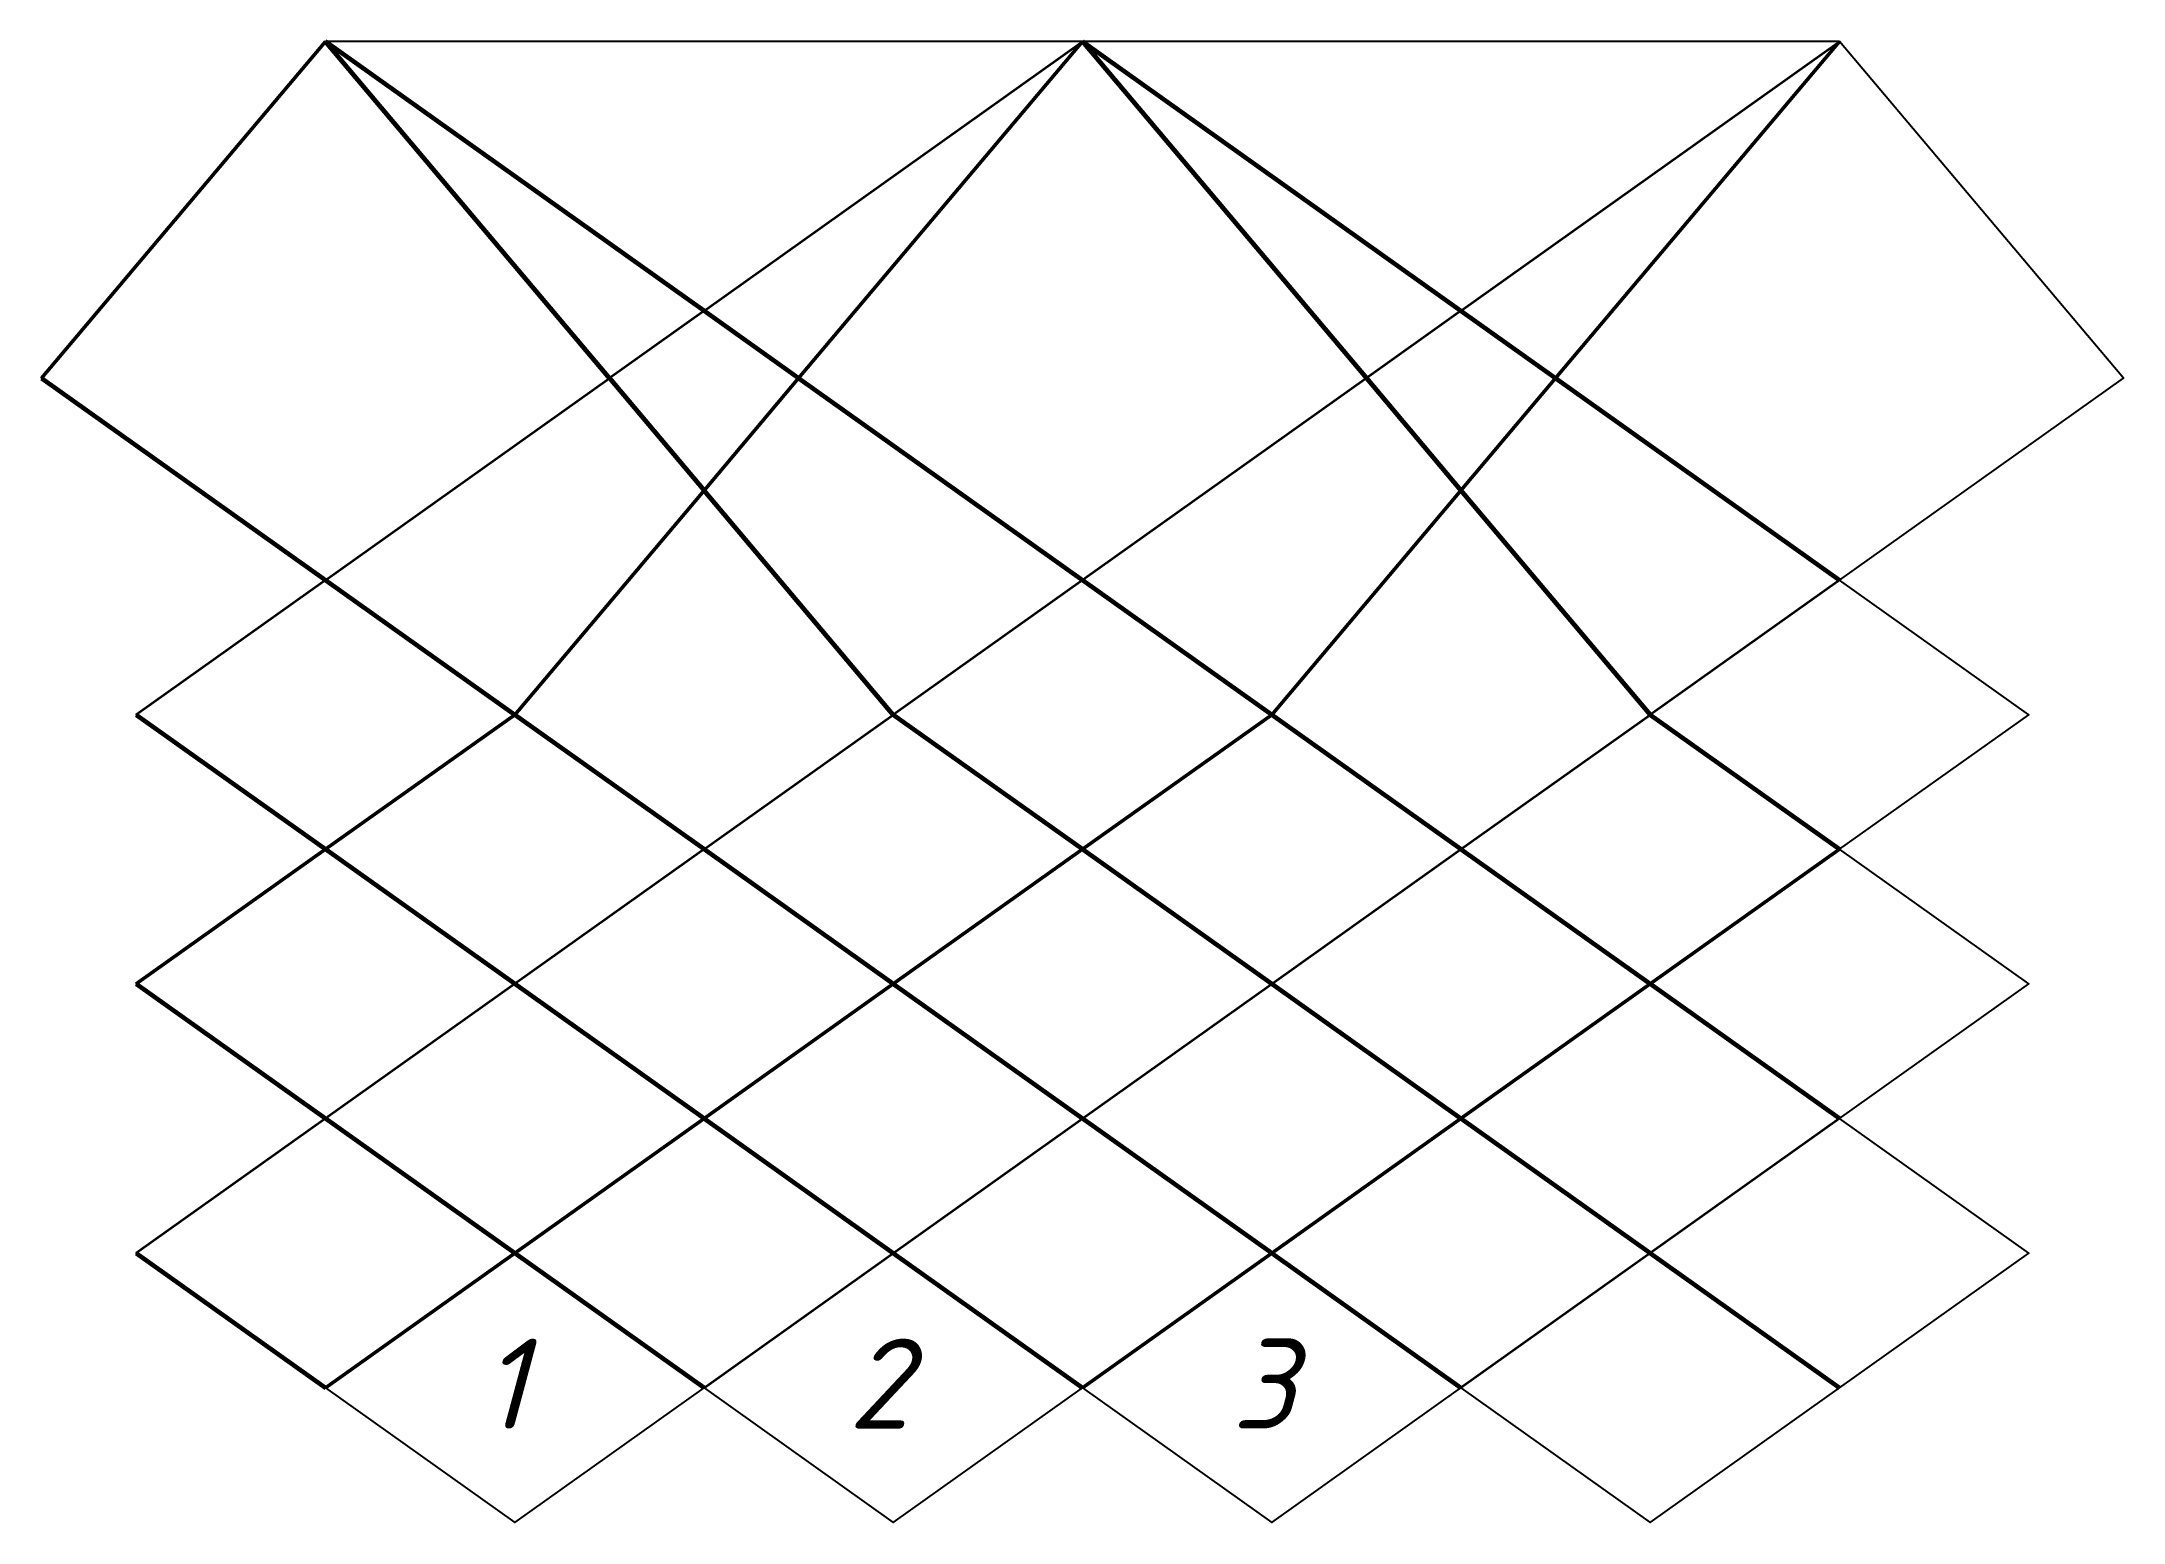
# Model space of a CAD drawing. Extents: x 0 to 143, y 53 to 59.
# Drawn here: x 0.38 to 8.83, y 52.94 to 58.95 of the extents above.
import ezdxf

# ---------------------------------------------------------------- set-up
doc = ezdxf.new("R2010")
doc.units = 0
doc.header["$MEASUREMENT"] = 0
doc.layers.get('0').update_dxf_attribs({"linetype": 'CONTINUOUS'})
for name, color, linetype in [('Concrete bases', 31, 'CONTINUOUS'), ('Concrete bases new', 31, 'CONTINUOUS'), ('Faces', 7, 'CONTINUOUS')]:
    doc.layers.add(name, color=color, linetype=linetype)
for name, color, linetype, lineweight in [('Tendons 1 internal', 50, 'CONTINUOUS', 50), ('Tendons 2 external', 201, 'CONTINUOUS', 35), ('Tendons 3 middle', 170, 'CONTINUOUS', 60)]:
    doc.layers.add(name, color=color, linetype=linetype, lineweight=lineweight)
doc.styles.get("Standard").update_dxf_attribs({"font": '', "oblique": 15})
doc.styles.get('STANDARD').set_extended_font_data('ISOCPEUR')

msp = doc.modelspace()

# ---------------------------------------------------------------- linework, layer by layer
at = {"layer": 'Concrete bases'}
for points in [[(1.535001, 58.948413), (0.383751, 57.583867), (1.535001, 56.765139), (2.686251, 57.583867)], [(1.535001, 58.948413), (2.686251, 57.583867), (3.070001, 57.856776)], [(4.605001, 58.948413), (1.535001, 58.948413), (3.070001, 57.856776)], [(4.605001, 58.948413), (3.070001, 57.856776), (3.453751, 57.583867)], [(4.605001, 58.948413), (3.453751, 57.583867), (4.605001, 56.765139), (5.756251, 57.583867)], [(7.675001, 58.948413), (4.605001, 58.948413), (6.140001, 57.856776)], [(4.605001, 58.948413), (5.756251, 57.583867), (6.140001, 57.856776)], [(7.675001, 58.948413), (6.140001, 57.856776), (6.523751, 57.583867)], [(7.675001, 58.948413), (6.523751, 57.583867), (7.675001, 56.765139), (8.826251, 57.583867)], [(3.453751, 57.583867), (3.070001, 57.856776), (2.686251, 57.583867), (3.070001, 57.129018)], [(6.523751, 57.583867), (6.140001, 57.856776), (5.756251, 57.583867), (6.140001, 57.129018)], [(3.453751, 57.583867), (3.070001, 57.129018), (3.837501, 56.21932), (4.605001, 56.765139)], [(6.140001, 57.129018), (5.756251, 57.583867), (4.605001, 56.765139), (5.372501, 56.21932)], [(7.675001, 56.765139), (6.523751, 57.583867), (6.140001, 57.129018), (6.907501, 56.21932)], [(6.907501, 56.21932), (6.140001, 57.129018), (5.372501, 56.21932), (6.140001, 55.673502)], [(1.535001, 56.765139), (0.767501, 56.21932), (1.535001, 55.673501), (2.302501, 56.21932)], [(4.605001, 56.765139), (3.837501, 56.21932), (4.605001, 55.673502), (5.372501, 56.21932)], [(7.675001, 56.765139), (6.907501, 56.21932), (7.675001, 55.673501), (8.442501, 56.21932)], [(2.302501, 56.21932), (1.535001, 55.673501), (2.302501, 55.127683), (3.070001, 55.673501)], [(3.837501, 56.21932), (3.070001, 55.673501), (3.837501, 55.127683), (4.605001, 55.673501)], [(5.372501, 56.21932), (4.605001, 55.673501), (5.372501, 55.127683), (6.140001, 55.673501)], [(6.907501, 56.21932), (6.140001, 55.673501), (6.907501, 55.127683), (7.675001, 55.673501)], [(1.535001, 55.673501), (0.767501, 55.127683), (1.535001, 54.581864), (2.302501, 55.127683)], [(3.070001, 55.673501), (2.302501, 55.127683), (3.070001, 54.581864), (3.837501, 55.127683)], [(4.605001, 55.673501), (3.837501, 55.127683), (4.605001, 54.581864), (5.372501, 55.127683)], [(6.140001, 55.673501), (5.372501, 55.127683), (6.140001, 54.581864), (6.907501, 55.127683)], [(7.675001, 55.673501), (6.907501, 55.127683), (7.675001, 54.581864), (8.442501, 55.127683)], [(2.302501, 55.127683), (1.535001, 54.581864), (2.302501, 54.036046), (3.070001, 54.581864)], [(3.837501, 55.127683), (3.070001, 54.581864), (3.837501, 54.036046), (4.605001, 54.581864)], [(5.372501, 55.127683), (4.605001, 54.581864), (5.372501, 54.036046), (6.140001, 54.581864)], [(6.907501, 55.127683), (6.140001, 54.581864), (6.907501, 54.036046), (7.675001, 54.581864)], [(1.535001, 54.581864), (0.767501, 54.036046), (1.535001, 53.490227), (2.302501, 54.036046)], [(3.070001, 54.581864), (2.302501, 54.036046), (3.070001, 53.490227), (3.837501, 54.036046)], [(4.605001, 54.581864), (3.837501, 54.036046), (4.605001, 53.490227), (5.372501, 54.036046)], [(6.140001, 54.581864), (5.372501, 54.036046), (6.140001, 53.490227), (6.907501, 54.036046)], [(7.675001, 54.581864), (6.907501, 54.036046), (7.675001, 53.490227), (8.442501, 54.036046)], [(2.302501, 54.036046), (1.535001, 53.490227), (2.302501, 52.944408), (3.070001, 53.490227)], [(5.372501, 54.036046), (4.605001, 53.490227), (5.372501, 52.944408), (6.140001, 53.490227)], [(6.907501, 54.036046), (6.140001, 53.490227), (6.907501, 52.944408), (7.675001, 53.490227)]]:
    msp.add_lwpolyline(points, close=True, dxfattribs=at)
at = {"layer": 'Concrete bases', "color": 1}
msp.add_lwpolyline([(3.070001, 57.129018), (2.686251, 57.583867), (1.535001, 56.765139), (2.302501, 56.21932)], close=True, dxfattribs=at)
at = {"layer": 'Concrete bases', "color": 0}
msp.add_lwpolyline([(3.837501, 56.21932), (3.070001, 57.129018), (2.302501, 56.21932), (3.070001, 55.673502)], close=True, dxfattribs=at)
at = {"layer": 'Concrete bases'}
for points in [[(2.302501, 54.036046), (1.535001, 53.490227), (2.302501, 52.944408), (3.070001, 53.490227)], [(3.837501, 54.036046), (3.070001, 53.490227), (3.837501, 52.944408), (4.605001, 53.490227)]]:
    msp.add_3dface(points, dxfattribs=at)
at = {"layer": 'Concrete bases new'}
msp.add_3dface([(5.372501, 54.036046), (4.605001, 53.490227), (5.372501, 52.944408), (6.140001, 53.490227)], dxfattribs=at)
at = {"layer": 'Faces'}
for points in [[(1.535001, 58.948413), (0.383751, 57.583867), (1.535001, 56.765139), (2.686251, 57.583867)], [(1.535001, 58.948413), (2.686251, 57.583867), (3.070001, 57.856776)], [(4.605001, 58.948413), (1.535001, 58.948413), (3.070001, 57.856776)], [(4.605001, 58.948413), (3.070001, 57.856776), (3.453751, 57.583867)], [(4.605001, 58.948413), (3.453751, 57.583867), (4.605001, 56.765139), (5.756251, 57.583867)], [(7.675001, 58.948413), (4.605001, 58.948413), (6.140001, 57.856776)], [(4.605001, 58.948413), (5.756251, 57.583867), (6.140001, 57.856776)], [(7.675001, 58.948413), (6.140001, 57.856776), (6.523751, 57.583867)], [(7.675001, 58.948413), (6.523751, 57.583867), (7.675001, 56.765139), (8.826251, 57.583867)], [(3.453751, 57.583867), (3.070001, 57.856776), (2.686251, 57.583867), (3.070001, 57.129018)], [(6.523751, 57.583867), (6.140001, 57.856776), (5.756251, 57.583867), (6.140001, 57.129018)], [(3.070001, 57.129018), (2.686251, 57.583867), (1.535001, 56.765139), (2.302501, 56.21932)], [(3.453751, 57.583867), (3.070001, 57.129018), (3.837501, 56.21932), (4.605001, 56.765139)], [(6.140001, 57.129018), (5.756251, 57.583867), (4.605001, 56.765139), (5.372501, 56.21932)], [(7.675001, 56.765139), (6.523751, 57.583867), (6.140001, 57.129018), (6.907501, 56.21932)], [(3.837501, 56.21932), (3.070001, 57.129018), (2.302501, 56.21932), (3.070001, 55.673502)], [(6.907501, 56.21932), (6.140001, 57.129018), (5.372501, 56.21932), (6.140001, 55.673502)], [(1.535001, 56.765139), (0.767501, 56.21932), (1.535001, 55.673501), (2.302501, 56.21932)], [(4.605001, 56.765139), (3.837501, 56.21932), (4.605001, 55.673502), (5.372501, 56.21932)], [(7.675001, 56.765139), (6.907501, 56.21932), (7.675001, 55.673501), (8.442501, 56.21932)], [(2.302501, 56.21932), (1.535001, 55.673501), (2.302501, 55.127683), (3.070001, 55.673501)], [(3.837501, 56.21932), (3.070001, 55.673501), (3.837501, 55.127683), (4.605001, 55.673501)], [(5.372501, 56.21932), (4.605001, 55.673501), (5.372501, 55.127683), (6.140001, 55.673501)], [(6.907501, 56.21932), (6.140001, 55.673501), (6.907501, 55.127683), (7.675001, 55.673501)], [(1.535001, 55.673501), (0.767501, 55.127683), (1.535001, 54.581864), (2.302501, 55.127683)], [(3.070001, 55.673501), (2.302501, 55.127683), (3.070001, 54.581864), (3.837501, 55.127683)], [(4.605001, 55.673501), (3.837501, 55.127683), (4.605001, 54.581864), (5.372501, 55.127683)], [(6.140001, 55.673501), (5.372501, 55.127683), (6.140001, 54.581864), (6.907501, 55.127683)], [(7.675001, 55.673501), (6.907501, 55.127683), (7.675001, 54.581864), (8.442501, 55.127683)], [(2.302501, 55.127683), (1.535001, 54.581864), (2.302501, 54.036046), (3.070001, 54.581864)], [(3.837501, 55.127683), (3.070001, 54.581864), (3.837501, 54.036046), (4.605001, 54.581864)], [(5.372501, 55.127683), (4.605001, 54.581864), (5.372501, 54.036046), (6.140001, 54.581864)], [(6.907501, 55.127683), (6.140001, 54.581864), (6.907501, 54.036046), (7.675001, 54.581864)], [(1.535001, 54.581864), (0.767501, 54.036046), (1.535001, 53.490227), (2.302501, 54.036046)], [(3.070001, 54.581864), (2.302501, 54.036046), (3.070001, 53.490227), (3.837501, 54.036046)], [(4.605001, 54.581864), (3.837501, 54.036046), (4.605001, 53.490227), (5.372501, 54.036046)], [(6.140001, 54.581864), (5.372501, 54.036046), (6.140001, 53.490227), (6.907501, 54.036046)], [(7.675001, 54.581864), (6.907501, 54.036046), (7.675001, 53.490227), (8.442501, 54.036046)], [(6.907501, 54.036046), (6.140001, 53.490227), (6.907501, 52.944408), (7.675001, 53.490227)]]:
    msp.add_3dface(points, dxfattribs=at)
at = {"layer": 'Tendons 1 internal', "linetype": 'Continuous', "ltscale": 250}
for p, q in [((1.535002, 58.948413), (0.383752, 57.583866)), ((7.675002, 58.948413), (6.523752, 57.583866)), ((3.070002, 57.129017), (3.453752, 57.583866)), ((6.140002, 57.129017), (6.523752, 57.583866)), ((2.302502, 56.21932), (3.070002, 57.129017)), ((5.372502, 56.21932), (6.140002, 57.129017)), ((2.302502, 56.21932), (1.535002, 55.673501)), ((5.372502, 56.21932), (4.605002, 55.673501)), ((1.535002, 55.673501), (0.767502, 55.127682)), ((3.837502, 55.127682), (4.605002, 55.673501)), ((6.907502, 55.127682), (7.675002, 55.673501)), ((3.070002, 54.581864), (3.837502, 55.127682)), ((6.140002, 54.581864), (6.907502, 55.127682)), ((3.070002, 54.581864), (2.302502, 54.036045)), ((6.140002, 54.581864), (5.372502, 54.036045)), ((1.535002, 53.490227), (2.302502, 54.036045)), ((5.372502, 54.036045), (4.605002, 53.490226))]:
    msp.add_line(p, q, dxfattribs=at)
at = {"layer": 'Tendons 1 internal', "color": 1, "linetype": 'Continuous', "ltscale": 250}
msp.add_line((4.605002, 58.948413), (3.453752, 57.583866), dxfattribs=at)
at = {"layer": 'Tendons 2 external', "color": 1, "linetype": 'Continuous', "ltscale": 250}
msp.add_line((3.070002, 57.856776), (4.605002, 58.948413), dxfattribs=at)
at = {"layer": 'Tendons 2 external', "linetype": 'Continuous', "ltscale": 250}
for p, q in [((6.140002, 57.856776), (7.675002, 58.948413)), ((3.070002, 57.856776), (2.686252, 57.583866)), ((6.140002, 57.856776), (5.756252, 57.583866)), ((1.535002, 56.765138), (2.686252, 57.583866)), ((5.756252, 57.583866), (4.605002, 56.765138)), ((1.535002, 56.765138), (0.767501, 56.21932)), ((4.605002, 56.765138), (3.837502, 56.21932)), ((7.675002, 56.765138), (6.907502, 56.219319)), ((3.070002, 55.673501), (3.837502, 56.21932)), ((6.140002, 55.673501), (6.907502, 56.21932)), ((3.070002, 55.673501), (2.302502, 55.127682)), ((5.372502, 55.127682), (6.140002, 55.673501)), ((2.302502, 55.127682), (1.535002, 54.581864)), ((4.605002, 54.581864), (5.372502, 55.127682)), ((1.535002, 54.581864), (0.767502, 54.036045)), ((3.837502, 54.036045), (4.605002, 54.581864)), ((7.675002, 54.581864), (6.907502, 54.036045)), ((3.070002, 53.490226), (3.837502, 54.036045)), ((6.907502, 54.036045), (6.140002, 53.490226))]:
    msp.add_line(p, q, dxfattribs=at)
at = {"layer": 'Tendons 3 middle', "linetype": 'Continuous', "ltscale": 250}
for p, q in [((1.535002, 58.948411), (2.686252, 57.583865)), ((4.605002, 58.948411), (6.140002, 57.856774)), ((3.453752, 57.583865), (3.070002, 57.856774)), ((6.140002, 57.856774), (6.523752, 57.583865)), ((0.383752, 57.583865), (1.535002, 56.765137)), ((3.070002, 57.129016), (2.686252, 57.583865)), ((3.453752, 57.583865), (4.605002, 56.765137)), ((6.140002, 57.129016), (5.756252, 57.583865)), ((6.523752, 57.583865), (7.675002, 56.765137)), ((3.070002, 57.129016), (3.837502, 56.219318)), ((6.907502, 56.219318), (6.140002, 57.129016)), ((1.535002, 56.765137), (2.302502, 56.219318)), ((5.372502, 56.219318), (4.605002, 56.765137)), ((0.767501, 56.219318), (1.535001, 55.673499)), ((3.070001, 55.673499), (2.302501, 56.219318)), ((4.605002, 55.673499), (3.837502, 56.219318)), ((6.140002, 55.673499), (5.372502, 56.219318)), ((6.907502, 56.219318), (7.675002, 55.673499)), ((2.302501, 55.127681), (1.535001, 55.673499)), ((3.837502, 55.127681), (3.070002, 55.673499)), ((4.605002, 55.673499), (5.372502, 55.127681)), ((6.140002, 55.673499), (6.907502, 55.127681)), ((0.767501, 55.127681), (1.535001, 54.581862)), ((3.070002, 54.581862), (2.302502, 55.127681)), ((3.837502, 55.127681), (4.605002, 54.581862)), ((5.372502, 55.127681), (6.140002, 54.581862)), ((7.675002, 54.581862), (6.907502, 55.127681)), ((2.302502, 54.036044), (1.535002, 54.581862)), ((3.070002, 54.581862), (3.837502, 54.036044)), ((5.372502, 54.036044), (4.605002, 54.581862)), ((6.907502, 54.036044), (6.140002, 54.581862)), ((0.767502, 54.036044), (1.535002, 53.490225)), ((3.070002, 53.490225), (2.302502, 54.036044)), ((3.837502, 54.036044), (4.605002, 53.490225)), ((5.372502, 54.036044), (6.140002, 53.490225)), ((6.907502, 54.036044), (7.675002, 53.490225))]:
    msp.add_line(p, q, dxfattribs=at)
at = {"layer": 'Tendons 3 middle', "color": 1, "linetype": 'Continuous', "ltscale": 250}
for p, q in [((3.070002, 57.856774), (1.535002, 58.948411)), ((5.756252, 57.583865), (4.605002, 58.948411))]:
    msp.add_line(p, q, dxfattribs=at)

# ---------------------------------------------------------------- texts
at = {"linetype": 'ByBlock', "ltscale": 100, "oblique": 15}
for s, p in [('1', (2.166313, 53.323912)), ('2', (3.654073, 53.323912)), ('3', (5.209222, 53.323912))]:
    msp.add_text(s, height=0.36546, dxfattribs=at).set_placement(p)

doc.saveas('drawing.dxf')
